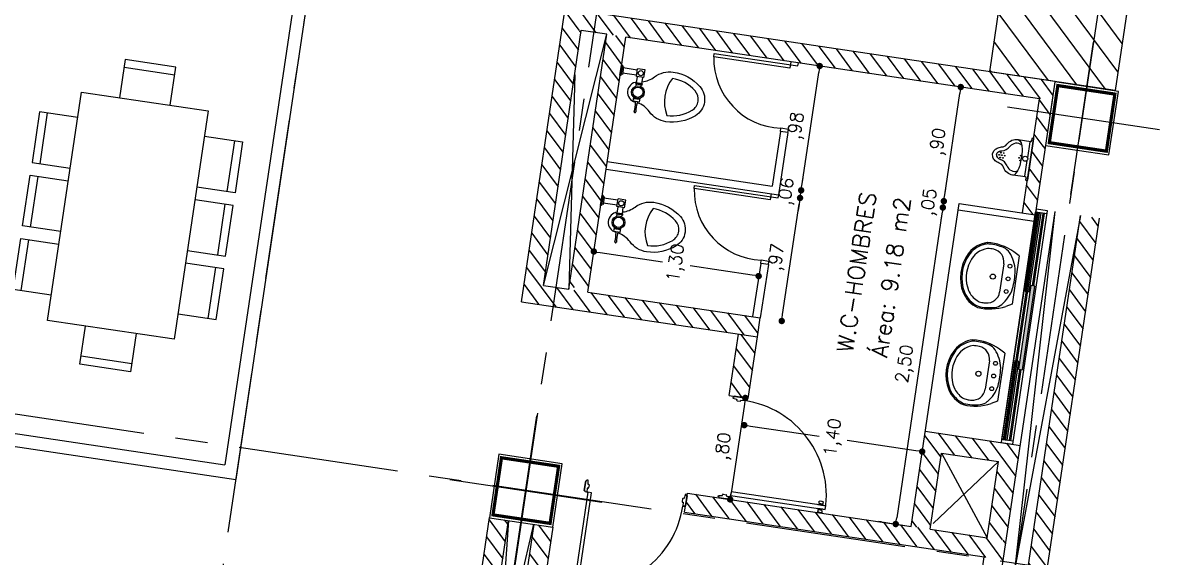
# Model space of a CAD drawing. Header units: millimetres. Extents: x 338 to 506, y 179 to 335.
# Drawn here: x 441.28 to 450.23, y 220.89 to 225.06 of the extents above; entities that cross this region are included whole.
import ezdxf

# ---------------------------------------------------------------- set-up
doc = ezdxf.new("R2010")
doc.units = ezdxf.units.MM
doc.linetypes.add('CENTER', pattern=[2, 1.25, -0.25, 0.25, -0.25])
doc.linetypes.add('DASHED2', pattern=[0.375, 0.25, -0.125])
for name, color, linetype in [('COLUMNAS', 252, 'Continuous'), ('CUBIERTA', 254, 'Continuous'), ('EJES-COLUMNAS', 3, 'CENTER'), ('EJES_DE_COLUMNA', 255, 'DASHED2'), ('EQUIPAMENTO', 4, 'Continuous'), ('MUEBLES_FIJOS', 145, 'Continuous'), ('MUROS', 32, 'Continuous'), ('PISO', 253, 'Continuous'), ('PUERTAS', 5, 'Continuous'), ('REJAS', 151, 'Continuous'), ('SEÑALIZACIÓN', 41, 'Continuous'), ('TEXTOS', 7, 'Continuous'), ('VENTANA', 5, 'Continuous'), ('VENTANAS', 144, 'Continuous')]:
    doc.layers.add(name, color=color, linetype=linetype)
doc.styles.add('NOTAS', font='simplex.shx')
doc.styles.get("Standard").update_dxf_attribs({"font": 'ARIALUNI.ttf'})
doc.dimstyles.new('ROMANS', dxfattribs={"dimtxt": 0.1, "dimasz": 0.05, "dimexe": 0.04, "dimexo": 0.5, "dimgap": 0.05, "dimtad": 1, "dimtih": 1, "dimtoh": 1, "dimdec": 4, "dimzin": 5, "dimdsep": 46, "dimtxsty": 'Standard', "dimsah": 1, "dimcen": 0.05, "dimse1": 1, "dimse2": 1, "dimclrd": 7, "dimclre": 7, "dimclrt": 7, "dimadec": 0, "dimazin": 0, "dimtfac": 1, "dimtdec": 4, "dimtix": 1, "dimtmove": 2, "dimatfit": 3, "dimfxl": 1, "dimtolj": 1, "dimarcsym": 0})

# ---------------------------------------------------------------- blocks, each defined once
blk = doc.blocks.new('MESA')
at = {"layer": 'EQUIPAMENTO'}
for p, q in [((-0.7, 0.7375), (-0.3, 0.7375)), ((-0.2, 0.7375), (0.2, 0.7375)), ((0.3, 0.7375), (0.7, 0.7375)), ((0.9, 0.5), (0.9, -0.5)), ((-1.1375, -0.2), (-1.1375, 0.2)), ((1.1375, -0.2), (1.1375, 0.2)), ((-0.7, -0.7375), (-0.3, -0.7375)), ((-0.2, -0.7375), (0.2, -0.7375)), ((0.3, -0.7375), (0.7, -0.7375))]:
    blk.add_line(p, q, dxfattribs=at)
for points in [[(-0.7, 0.5), (-0.7, 0.8), (-0.3, 0.8), (-0.3, 0.5)], [(-0.2, 0.5), (-0.2, 0.8), (0.2, 0.8), (0.2, 0.5)], [(0.7, 0.5), (0.7, 0.8), (0.3, 0.8), (0.3, 0.5)], [(0.9, -0.5), (-0.9, -0.5), (-0.9, 0.5), (0.9, 0.5)], [(-0.9, -0.2), (-1.2, -0.2), (-1.2, 0.2), (-0.9, 0.2)], [(0.9, -0.2), (1.2, -0.2), (1.2, 0.2), (0.9, 0.2)], [(-0.7, -0.5), (-0.7, -0.8), (-0.3, -0.8), (-0.3, -0.5)], [(-0.2, -0.5), (-0.2, -0.8), (0.2, -0.8), (0.2, -0.5)], [(0.7, -0.5), (0.7, -0.8), (0.3, -0.8), (0.3, -0.5)]]:
    blk.add_lwpolyline(points, dxfattribs=at)
blk = doc.blocks.new('*X1009')
at = {"color": 0}
for p, q in [((50.6804, 42.9612), (51.5956, 43.8764)), ((50.6804, 43.1857), (51.3708, 43.8761)), ((50.6804, 43.4103), (51.1459, 43.8758)), ((50.6804, 43.6348), (50.9211, 43.8754)), ((50.6804, 43.8593), (50.6962, 43.8751)), ((50.8274, 42.8838), (51.8205, 43.8768)), ((51.0523, 42.8841), (52.0453, 43.8771)), ((51.2772, 42.8845), (52.2702, 43.8775)), ((51.502, 42.8848), (52.495, 43.8778)), ((51.7269, 42.8852), (52.7199, 43.8782)), ((51.9517, 42.8855), (52.9447, 43.8785)), ((52.1766, 42.8858), (53.1329, 43.8422)), ((52.4014, 42.8862), (53.1329, 43.6177)), ((52.6263, 42.8865), (53.1329, 43.3932)), ((52.8511, 42.8869), (53.1329, 43.1687)), ((53.076, 42.8872), (53.1329, 42.9442))]:
    blk.add_line(p, q, dxfattribs=at)
blk = doc.blocks.new('*X228')
at = {"color": 0}
for p, q in [((2813.2565, 1810.2177), (2813.1854, 1810.1466)), ((2813.3912, 1810.2177), (2813.1854, 1810.0119)), ((2813.5259, 1810.2177), (2813.3759, 1810.0677)), ((2813.6606, 1810.2177), (2813.5106, 1810.0677)), ((2813.7954, 1810.2177), (2813.6454, 1810.0677)), ((2813.9301, 1810.2177), (2813.7801, 1810.0677)), ((2814.0648, 1810.2177), (2813.9148, 1810.0677)), ((2814.1995, 1810.2177), (2814.0495, 1810.0677)), ((2814.3342, 1810.2177), (2814.1842, 1810.0677)), ((2814.4689, 1810.2177), (2814.3189, 1810.0677)), ((2814.6036, 1810.2177), (2814.4536, 1810.0677)), ((2814.7383, 1810.2177), (2814.5883, 1810.0677)), ((2814.873, 1810.2177), (2814.723, 1810.0677)), ((2815.0077, 1810.2177), (2814.8577, 1810.0677)), ((2815.1424, 1810.2177), (2814.9924, 1810.0677)), ((2815.2771, 1810.2177), (2815.1271, 1810.0677)), ((2815.4118, 1810.2177), (2815.2618, 1810.0677)), ((2815.5465, 1810.2177), (2815.3965, 1810.0677)), ((2815.6812, 1810.2177), (2815.5312, 1810.0677)), ((2815.8159, 1810.2177), (2815.6659, 1810.0677)), ((2815.8329, 1810.1), (2815.8006, 1810.0677)), ((2813.3354, 1810.0272), (2813.1854, 1809.8772)), ((2813.3354, 1809.8925), (2813.1854, 1809.7425)), ((2813.4454, 1809.8677), (2813.1854, 1809.6078)), ((2813.5801, 1809.8677), (2813.4301, 1809.7177)), ((2813.7148, 1809.8677), (2813.5648, 1809.7177)), ((2813.8495, 1809.8677), (2813.6995, 1809.7177)), ((2813.9842, 1809.8677), (2813.8342, 1809.7177)), ((2814.1189, 1809.8677), (2813.9689, 1809.7177)), ((2814.2536, 1809.8677), (2814.1036, 1809.7177)), ((2814.3883, 1809.8677), (2814.2383, 1809.7177)), ((2814.523, 1809.8677), (2814.373, 1809.7177)), ((2814.6577, 1809.8677), (2814.5077, 1809.7177)), ((2814.7924, 1809.8677), (2814.6424, 1809.7177)), ((2814.9271, 1809.8677), (2814.7771, 1809.7177)), ((2815.0618, 1809.8677), (2814.9118, 1809.7177)), ((2815.1965, 1809.8677), (2815.0465, 1809.7177)), ((2815.3312, 1809.8677), (2815.1812, 1809.7177)), ((2815.4659, 1809.8677), (2815.3159, 1809.7177)), ((2815.6006, 1809.8677), (2815.4506, 1809.7177)), ((2815.7353, 1809.8677), (2815.5853, 1809.7177)), ((2815.8329, 1809.8306), (2815.72, 1809.7177)), ((2813.3354, 1809.6231), (2813.1854, 1809.4731)), ((2813.3354, 1809.4884), (2813.1854, 1809.3384)), ((2813.3354, 1809.3536), (2813.1854, 1809.2036)), ((2813.3354, 1809.2189), (2813.1854, 1809.0689)), ((2813.3354, 1809.0842), (2813.1854, 1808.9342)), ((2813.3354, 1808.9495), (2813.1854, 1808.7995)), ((2813.3354, 1808.8148), (2813.1854, 1808.6648)), ((2813.3354, 1808.6801), (2813.1854, 1808.5301)), ((2813.3354, 1808.5454), (2813.1854, 1808.3954)), ((2813.3354, 1808.4107), (2813.1854, 1808.2607)), ((2813.3354, 1808.276), (2813.1854, 1808.126)), ((2813.3354, 1808.1413), (2813.1854, 1807.9913)), ((2813.3354, 1808.0066), (2813.1854, 1807.8566)), ((2813.3354, 1807.8719), (2813.1854, 1807.7219)), ((2813.3354, 1807.7372), (2813.1854, 1807.5872)), ((2813.3354, 1807.6025), (2813.1854, 1807.4525)), ((2813.3354, 1807.4678), (2813.1854, 1807.3178)), ((2813.3354, 1807.3331), (2813.1854, 1807.1831)), ((2813.3354, 1807.1984), (2813.1854, 1807.0484)), ((2813.3354, 1807.0637), (2813.1854, 1806.9137)), ((2813.3354, 1806.929), (2813.214, 1806.8075))]:
    blk.add_line(p, q, dxfattribs=at)
blk = doc.blocks.new('*X229')
at = {"color": 0}
for p, q in [((2817.7448, 1809.8677), (2817.7054, 1809.8284)), ((2817.8795, 1809.8677), (2817.7295, 1809.7177)), ((2818.0142, 1809.8677), (2817.8642, 1809.7177)), ((2818.1489, 1809.8677), (2817.9989, 1809.7177)), ((2818.2836, 1809.8677), (2818.1336, 1809.7177)), ((2818.4183, 1809.8677), (2818.2683, 1809.7177)), ((2818.553, 1809.8677), (2818.403, 1809.7177)), ((2818.6877, 1809.8677), (2818.5377, 1809.7177)), ((2818.8224, 1809.8677), (2818.6724, 1809.7177)), ((2818.9571, 1809.8677), (2818.8071, 1809.7177)), ((2819.0918, 1809.8677), (2818.9418, 1809.7177)), ((2819.2265, 1809.8677), (2819.0765, 1809.7177)), ((2819.3612, 1809.8677), (2819.2112, 1809.7177)), ((2819.4959, 1809.8677), (2819.3459, 1809.7177)), ((2819.6306, 1809.8677), (2819.4806, 1809.7177)), ((2819.6954, 1809.7978), (2819.6153, 1809.7177))]:
    blk.add_line(p, q, dxfattribs=at)
blk = doc.blocks.new('*X230')
at = {"color": 0}
for p, q in [((2816.1785, 1808.7179), (2816.1004, 1808.6399)), ((2816.2504, 1808.6552), (2816.1004, 1808.5052)), ((2816.2504, 1808.5205), (2816.1004, 1808.3705)), ((2816.2504, 1808.3858), (2816.1004, 1808.2358)), ((2816.2504, 1808.2511), (2816.1004, 1808.1011)), ((2816.2504, 1808.1163), (2816.1004, 1807.9663)), ((2816.2504, 1807.9816), (2816.1004, 1807.8316)), ((2816.2504, 1807.8469), (2816.1004, 1807.6969)), ((2816.2504, 1807.7122), (2816.1004, 1807.5622)), ((2816.2504, 1807.5775), (2816.1004, 1807.4275)), ((2816.2504, 1807.4428), (2816.1004, 1807.2928)), ((2816.2504, 1807.3081), (2816.1004, 1807.1581)), ((2816.2504, 1807.1734), (2816.1004, 1807.0234)), ((2816.2504, 1807.0387), (2816.1004, 1806.8887)), ((2816.2504, 1806.904), (2816.1004, 1806.754)), ((2816.2504, 1806.7693), (2816.1004, 1806.6193)), ((2816.2504, 1806.6346), (2816.1004, 1806.4846)), ((2816.2504, 1806.4999), (2816.0954, 1806.3449)), ((2816.2504, 1806.3652), (2816.0954, 1806.2102)), ((2816.2504, 1806.2305), (2816.2251, 1806.2052))]:
    blk.add_line(p, q, dxfattribs=at)
blk = doc.blocks.new('*X231')
at = {"color": 0}
for p, q in [((2816.294, 1806.9552), (2816.2504, 1806.9116)), ((2816.4287, 1806.9552), (2816.2787, 1806.8052)), ((2816.5634, 1806.9552), (2816.4134, 1806.8052)), ((2816.6981, 1806.9552), (2816.5481, 1806.8052)), ((2816.8328, 1806.9552), (2816.6828, 1806.8052)), ((2816.9675, 1806.9552), (2816.8175, 1806.8052)), ((2817.0004, 1806.8534), (2816.8504, 1806.7034)), ((2817.0004, 1806.7187), (2816.8504, 1806.5687)), ((2817.0004, 1806.584), (2816.8504, 1806.434)), ((2817.0004, 1806.4493), (2816.7563, 1806.2052)), ((2816.3675, 1806.3552), (2816.2504, 1806.2381)), ((2816.5022, 1806.3552), (2816.3522, 1806.2052)), ((2816.6369, 1806.3552), (2816.4869, 1806.2052)), ((2816.7716, 1806.3552), (2816.6216, 1806.2052)), ((2817.0004, 1806.3146), (2816.891, 1806.2052))]:
    blk.add_line(p, q, dxfattribs=at)
blk = doc.blocks.new('*X232')
at = {"color": 0}
for p, q in [((2817.5359, 1810.2177), (2817.5354, 1810.2172)), ((2817.6706, 1810.2177), (2817.5354, 1810.0825)), ((2817.8053, 1810.2177), (2817.5354, 1809.9478)), ((2817.94, 1810.2177), (2817.79, 1810.0677)), ((2818.0748, 1810.2177), (2817.9248, 1810.0677)), ((2818.2095, 1810.2177), (2818.0595, 1810.0677)), ((2818.3442, 1810.2177), (2818.1942, 1810.0677)), ((2818.4789, 1810.2177), (2818.3289, 1810.0677)), ((2818.6136, 1810.2177), (2818.4636, 1810.0677)), ((2818.7483, 1810.2177), (2818.5983, 1810.0677)), ((2818.883, 1810.2177), (2818.733, 1810.0677)), ((2819.0177, 1810.2177), (2818.8677, 1810.0677)), ((2819.1524, 1810.2177), (2819.0024, 1810.0677)), ((2819.2871, 1810.2177), (2819.1371, 1810.0677)), ((2819.4218, 1810.2177), (2819.2718, 1810.0677)), ((2819.5565, 1810.2177), (2819.4065, 1810.0677)), ((2819.6912, 1810.2177), (2819.5412, 1810.0677)), ((2819.6939, 1810.0857), (2819.6759, 1810.0677)), ((2817.6854, 1809.9631), (2817.5354, 1809.8131)), ((2817.6854, 1809.8284), (2817.5354, 1809.6784)), ((2817.6854, 1809.6937), (2817.5354, 1809.5437)), ((2817.6854, 1809.559), (2817.5354, 1809.409)), ((2817.6854, 1809.4243), (2817.5354, 1809.2743)), ((2817.6854, 1809.2895), (2817.5354, 1809.1395)), ((2817.6854, 1809.1548), (2817.5354, 1809.0048)), ((2817.6854, 1809.0201), (2817.5354, 1808.8701)), ((2817.6854, 1808.8854), (2817.5354, 1808.7354)), ((2817.6854, 1808.7507), (2817.5354, 1808.6007)), ((2817.6854, 1808.616), (2817.5354, 1808.466)), ((2817.6854, 1808.4813), (2817.5618, 1808.3577))]:
    blk.add_line(p, q, dxfattribs=at)
blk = doc.blocks.new('*X233')
at = {"color": 0}
for p, q in [((2817.15, 1808.5077), (2817.0504, 1808.4081)), ((2817.2847, 1808.5077), (2817.1347, 1808.3577)), ((2817.4194, 1808.5077), (2817.2694, 1808.3577)), ((2817.5354, 1808.489), (2817.4041, 1808.3577))]:
    blk.add_line(p, q, dxfattribs=at)
blk = doc.blocks.new('*U234')
at = {"layer": 'PUERTAS'}
for p, q in [((0.028, 0.05), (0.038, 0.05)), ((0.028, -0.05), (0.028, 0.05)), ((0.028, 0.05), (0.028, -0.05)), ((0.038, 0.05), (0.038, 0.06)), ((0.038, 0.06), (0.048, 0.06)), ((0.048, 0.06), (0.053, 0.02)), ((0.053, 0.02), (0.062, 0.02)), ((0.067, 0.015), (0.067, -0.015)), ((1.01, 0.015), (1.01, -0.015)), ((1.025, 0.02), (1.015, 0.02)), ((1.03, 0.06), (1.025, 0.02)), ((1.04, 0.06), (1.03, 0.06)), ((1.04, 0.05), (1.04, 0.06)), ((1.05, 0.05), (1.04, 0.05)), ((1.05, -0.05), (1.05, 0.05)), ((1.05, 0.05), (1.05, -0.05)), ((0.038, -0.05), (0.028, -0.05)), ((0.038, -0.06), (0.038, -0.05)), ((0.055, -0.06), (0.038, -0.06)), ((0.062, -0.02), (0.055, -0.02)), ((0.055, -0.02), (0.055, -0.06)), ((0.055, -0.06), (0.067, -0.06)), ((1.015, -0.02), (1.022, -0.02)), ((1.022, -0.02), (1.022, -0.06)), ((1.022, -0.06), (1.04, -0.06)), ((1.04, -0.06), (1.04, -0.05)), ((1.04, -0.05), (1.05, -0.05)), ((0.031, -0.955), (0.029, -0.955)), ((0.029, -0.973), (0.029, -0.955)), ((0.031, -0.973), (0.029, -0.973)), ((0.054, -0.945), (0.03, -0.941)), ((0.031, -0.986), (0.03, -0.941)), ((0.054, -0.982), (0.031, -0.986)), ((0.054, -0.982), (0.054, -0.945)), ((0.059, -0.957), (0.054, -0.957)), ((0.059, -0.971), (0.054, -0.971)), ((0.059, -0.956), (0.059, -0.972)), ((0.063, -0.992), (0.063, -0.935)), ((0.067, -0.935), (0.063, -0.935)), ((0.068, -0.992), (0.063, -0.992)), ((0.068, -0.992), (0.067, -0.935)), ((0.102, -0.992), (0.103, -0.935)), ((0.102, -0.992), (0.107, -0.992)), ((0.103, -0.935), (0.107, -0.935)), ((0.107, -0.992), (0.107, -0.935)), ((0.111, -0.956), (0.111, -0.972)), ((0.111, -0.957), (0.116, -0.957)), ((0.111, -0.971), (0.116, -0.971)), ((0.116, -0.945), (0.14, -0.941)), ((0.116, -0.982), (0.116, -0.945)), ((0.116, -0.982), (0.139, -0.986)), ((0.139, -0.986), (0.14, -0.941)), ((0.14, -0.955), (0.141, -0.955)), ((0.14, -0.973), (0.141, -0.973)), ((0.141, -0.973), (0.141, -0.955))]:
    blk.add_line(p, q, dxfattribs=at)
blk.add_lwpolyline([(0.103, -0.06), (0.067, -0.06), (0.067, -1.015), (0.103, -1.015)], close=True, dxfattribs=at)
for centre, radius, start, end in [((0.062, 0.015), 0.005, 0, 90), ((1.015, 0.015), 0.005, 90, 180), ((0.062, -0.015), 0.005, 270, 0), ((0.068, -0.061), 0.954, 269.9611, 0.0389), ((1.015, -0.015), 0.005, 180, 270), ((0.059, -0.952), 0.00329, 264.9921, 9.9588), ((0.059, -0.975), 0.00329, 350.32, 95.2867), ((0.111, -0.952), 0.00329, 170.0412, 275.0079), ((0.111, -0.975), 0.00329, 84.7133, 189.68)]:
    blk.add_arc(centre, radius, start, end, dxfattribs=at)
blk = doc.blocks.new('INODP-FLUSH')
at = {"color": 251}
for p, q in [((-0.12, 0.19), (-0.18, 0.19)), ((-0.18, 0.19), (-0.18, 0.13)), ((-0.12, 0.19), (-0.12, 0.13)), ((-0.07, 0.18), (-0.12, 0.18)), ((-0.07, 0.185), (-0.07, 0.135)), ((-0.06, 0.185), (-0.07, 0.185)), ((-0.065, 0.185), (-0.065, 0.135)), ((-0.06, 0.185), (-0.06, 0.135)), ((-0.0458, 0.18), (-0.06, 0.18)), ((0.075, 0.185), (0.0433, 0.185)), ((0.05, 0.185), (0.05, 0.135)), ((0.055, 0.185), (0.055, 0.135)), ((0.075, 0.185), (0.075, 0.135)), ((-0.12, 0.13), (-0.18, 0.13)), ((-0.17, 0.13), (-0.17, 0.02)), ((-0.13, 0.13), (-0.13, 0.02)), ((-0.07, 0.14), (-0.12, 0.14)), ((-0.06, 0.135), (-0.07, 0.135)), ((-0.0458, 0.14), (-0.06, 0.14)), ((0.075, 0.135), (0.0433, 0.135)), ((-0.19, 0.01), (-0.11, 0.01)), ((-0.19, 0.01), (-0.19, 0)), ((-0.19, 0), (-0.11, 0)), ((-0.18, 0.02), (-0.12, 0.02)), ((-0.18, 0.02), (-0.18, 0.01)), ((-0.12, 0.02), (-0.12, 0.01)), ((-0.11, 0.01), (-0.11, 0))]:
    blk.add_line(p, q, dxfattribs=at)
blk.add_lwpolyline([(-0.0848, 0.18, 0.134175), (-0.1375, 0.2714, -0.200001), (-0.1953, 0.41, -0.175526), (-0.1152, 0.631, -0.468374), (0.1152, 0.631, -0.176484), (0.1953, 0.41, -0.199996), (0.1375, 0.2714, 0.150912), (0.0819, 0.1672)], format="xyb", dxfattribs=at)
blk.add_lwpolyline([(0.1453, 0.41, 0.175452), (0.0768, 0.599, 0.468374), (-0.0768, 0.599, 0.174955), (-0.1453, 0.4106, 0.262288)], format="xyb", close=True, dxfattribs=at)
for centre, radius in [((-0.15, 0.16), 0.02), ((0, 0.16), 0.05), ((0, 0.16), 0.04)]:
    blk.add_circle(centre, radius, dxfattribs=at)
for centre, radius, start, end in [((0, 0.16), 0.08, 194.47751, 353.5908), ((0.075, 0.16), 0.01, 46.10621, 90), ((0.075, 0.16), 0.01, 270, 313.89405), ((0.1227, 0.4216), 0.2576, 260.90006, 277.20831), ((0.1227, -0.1016), 0.2576, 82.79169, 99.09994), ((0.155, 0.16), 0.006, 270, 90)]:
    blk.add_arc(centre, radius, start, end, dxfattribs=at)
blk = doc.blocks.new('S-NOV-P')
at = {"rotation": 180}
blk.add_blockref('INODP-FLUSH', (-0.0018, -0.0099), dxfattribs=at)
blk = doc.blocks.new('LNOV734P')
at = {"layer": 'MUEBLES_FIJOS'}
for p, q in [((-0.1903, 0), (-0.2148, -0.0462)), ((-0.1903, 0), (0.1903, 0)), ((0.1903, 0), (0.2148, -0.0462)), ((-0.1118, -0.11), (0.1118, -0.11)), ((-0.158, -0.3906), (-0.1461, -0.3967)), ((-0.1535, -0.3817), (-0.1415, -0.3878))]:
    blk.add_line(p, q, dxfattribs=at)
for centre, radius in [((-0.1, -0.06), 0.015), ((0, -0.06), 0.015), ((0.1, -0.06), 0.015), ((0, -0.18), 0.02)]:
    blk.add_circle(centre, radius, dxfattribs=at)
for centre, radius, start, end in [((0.1397, -0.225), 0.397, 153.23659, 185.19079), ((-0.1385, -0.1546), 0.1, 131.06865, 165.79865), ((-0.018, -0.2929), 0.2835, 100.63741, 131.06865), ((0, -0.5863), 0.5763, 82.99441, 97.00559), ((0.018, -0.2929), 0.2835, 48.93135, 79.36259), ((0.1385, -0.1546), 0.1, 14.20135, 48.93135), ((-0.1397, -0.225), 0.397, 354.80921, 26.76341), ((0.1397, -0.225), 0.387, 165.79865, 183.08497), ((-0.1118, -0.21), 0.1, 90, 176.58752), ((0.1118, -0.21), 0.1, 3.41248, 90), ((-0.1397, -0.225), 0.387, 354.80921, 14.20135), ((-0.0403, -0.2), 0.224, 196.2861, 238.2877), ((-0.1469, -0.2404), 0.1, 183.08497, 200.78023), ((0.1397, -0.225), 0.352, 176.58752, 184.62545), ((-0.0403, -0.2), 0.179, 197.35223, 254.70666), ((0.0403, -0.2), 0.214, 301.7123, 343.7139), ((0.0403, -0.2), 0.224, 301.7123, 343.7139), ((0.1122, -0.2328), 0.1, 335.48786, 358.23174), ((-0.1397, -0.225), 0.352, 358.23174, 3.41248), ((-0.0403, -0.2), 0.214, 200.78023, 238.2877), ((0.0003, -0.111), 0.276, 251.4503, 299.36172), ((0.0403, -0.2), 0.179, 301.7123, 335.48786), ((0.0003, -0.111), 0.321, 242.87485, 299.36172), ((0.0003, -0.111), 0.311, 242.87485, 299.36172)]:
    blk.add_arc(centre, radius, start, end, dxfattribs=at)
blk = doc.blocks.new('SAPLS513')
at = {"color": 251}
for p, q in [((-0.135, -0.025), (-0.0107, -0.025)), ((0.135, -0.025), (0.0107, -0.025))]:
    blk.add_line(p, q, dxfattribs=at)
blk.add_lwpolyline([(0, -0.3), (-0.0252, -0.293, -0.107013), (-0.0494, -0.27, -0.081155), (-0.0642, -0.2383, 0.245336), (-0.0904, -0.2001, -0.277467), (-0.14, -0.1176, 0), (-0.14, -0.019, 0.414214), (-0.147, -0.012, 0), (-0.164, -0.012, -0.999999), (-0.164, 0, 0), (0.164, 0, -0.999999), (0.164, -0.012, 0), (0.147, -0.012, 0.414214), (0.14, -0.019, 0), (0.14, -0.1176, -0.277467), (0.0904, -0.2001, 0.245336), (0.0642, -0.2383, -0.081155), (0.0494, -0.27, -0.107013), (0.0252, -0.293), (0, -0.3)], format="xyb", close=True, dxfattribs=at)
for points in [[(-0.14, -0.1176), (-0.133, -0.1029, -0.09017), (-0.099, -0.0839, -0.04702), (-0.0573, -0.074), (0, -0.07)], [(0.14, -0.1176), (0.133, -0.1029, 0.09017), (0.099, -0.0839, 0.04702), (0.0573, -0.074), (0, -0.07)], [(0, -0.2688), (-0.0127, -0.2653, -0.088171), (-0.0246, -0.2531, -0.075175), (-0.0348, -0.2319, -0.081155)], [(0, -0.2688), (0.0127, -0.2653, 0.088171), (0.0246, -0.2531, 0.075175), (0.0348, -0.2319, 0.081155)]]:
    blk.add_lwpolyline(points, format="xyb", dxfattribs=at)
for centre, radius in [((-0.0191, -0.0782), 0.003), ((0, -0.0419), 0.02), ((0, -0.0892), 0.003), ((0.0191, -0.0782), 0.003), ((-0.0191, -0.2141), 0.003), ((-0.0191, -0.2361), 0.003), ((0, -0.2031), 0.003), ((0, -0.2251), 0.003), ((0, -0.2471), 0.003), ((0.0191, -0.2141), 0.003), ((0.0191, -0.2361), 0.003)]:
    blk.add_circle(centre, radius, dxfattribs=at)
for centre, radius, start, end in [((-0.135, -0.02), 0.005, 180.00088, 270.00052), ((-0.0466, -0.1176), 0.0634, 148.56078, 242.03037), ((0.0466, -0.1176), 0.0634, 297.96963, 31.43922), ((0.135, -0.02), 0.005, 269.99948, 359.99912), ((-0.1138, -0.2443), 0.08, 8.88359, 62.03037), ((0.1138, -0.2443), 0.08, 117.96963, 171.11641)]:
    blk.add_arc(centre, radius, start, end, dxfattribs=at)
blk = doc.blocks.new('_DOT')
at = {"color": 0, "linetype": 'ByBlock'}
blk.add_line((-0.5, 0), (-1, 0), dxfattribs=at)
at = {"color": 0, "linetype": 'ByBlock', "const_width": 0.5}
blk.add_lwpolyline([(-0.25, 0, 1), (0.25, 0, 1)], format="xyb", close=True, dxfattribs=at)
blk = doc.blocks.new('*U1204')
at = {"layer": 'REJAS', "color": 7, "style": 'NOTAS'}
blk.add_text(',80', height=0.1, dxfattribs=at).set_placement((2816.5457, 1808.4503))
blk = doc.blocks.new('*D242')
at = {"layer": 'DEFPOINTS', "color": 0, "transparency": 16777216}
for p in [(2816.2504, 1808.4409), (2816.2504, 1808.3812), (2817.0504, 1808.3577)]:
    blk.add_point(p, dxfattribs=at)
at = {"layer": 'REJAS', "color": 7, "transparency": 16777216}
blk.add_line((2817.0004, 1808.3812), (2816.3004, 1808.3812), dxfattribs=at)
at = {"transparency": 16777216}
blk.add_blockref('*U1204', (0, 0), dxfattribs=at)
at = {"layer": 'REJAS', "color": 7, "transparency": 16777216, "xscale": 0.05, "yscale": 0.05, "zscale": 0.05, "rotation": 180}
blk.add_blockref('_DOT', (2816.2504, 1808.3812), dxfattribs=at)
at = {"layer": 'REJAS', "color": 7, "transparency": 16777216, "xscale": 0.05, "yscale": 0.05, "zscale": 0.05}
blk.add_blockref('_DOT', (2817.0504, 1808.3812), dxfattribs=at)
blk = doc.blocks.new('*U1207')
at = {"layer": 'REJAS', "color": 7, "style": 'NOTAS'}
blk.add_text(',97', height=0.1, dxfattribs=at).set_placement((2818.0657, 1808.2576))
blk = doc.blocks.new('*D243')
at = {"layer": 'DEFPOINTS', "color": 0, "transparency": 16777216}
for p in [(2817.6854, 1809.8677), (2818.6554, 1808.3564), (2818.6554, 1808.1886)]:
    blk.add_point(p, dxfattribs=at)
at = {"layer": 'REJAS', "color": 7, "transparency": 16777216}
blk.add_line((2817.7354, 1808.1886), (2818.6054, 1808.1886), dxfattribs=at)
at = {"transparency": 16777216}
blk.add_blockref('*U1207', (0, 0), dxfattribs=at)
at = {"layer": 'REJAS', "color": 7, "transparency": 16777216, "xscale": 0.05, "yscale": 0.05, "zscale": 0.05, "rotation": 180}
blk.add_blockref('_DOT', (2817.6854, 1808.1886), dxfattribs=at)
at = {"layer": 'REJAS', "color": 7, "transparency": 16777216, "xscale": 0.05, "yscale": 0.05, "zscale": 0.05}
blk.add_blockref('_DOT', (2818.6554, 1808.1886), dxfattribs=at)
blk = doc.blocks.new('*U1208')
at = {"layer": 'REJAS', "color": 7, "style": 'NOTAS'}
blk.add_text(',06', height=0.1, dxfattribs=at).set_placement((2818.583, 1808.2576))
blk = doc.blocks.new('*D244')
at = {"layer": 'DEFPOINTS', "color": 0, "transparency": 16777216}
for p in [(2818.7154, 1808.4174), (2818.6554, 1808.3564), (2818.7154, 1808.1886)]:
    blk.add_point(p, dxfattribs=at)
at = {"layer": 'REJAS', "color": 7, "transparency": 16777216}
for p, q in [((2818.6054, 1808.1886), (2818.5554, 1808.1886)), ((2818.6554, 1808.1886), (2818.7154, 1808.1886)), ((2818.7654, 1808.1886), (2818.8154, 1808.1886))]:
    blk.add_line(p, q, dxfattribs=at)
at = {"transparency": 16777216}
blk.add_blockref('*U1208', (0, 0), dxfattribs=at)
at = {"layer": 'REJAS', "color": 7, "transparency": 16777216, "xscale": 0.05, "yscale": 0.05, "zscale": 0.05}
blk.add_blockref('_DOT', (2818.6554, 1808.1886), dxfattribs=at)
at = {"layer": 'REJAS', "color": 7, "transparency": 16777216, "xscale": 0.05, "yscale": 0.05, "zscale": 0.05, "rotation": 180}
blk.add_blockref('_DOT', (2818.7154, 1808.1886), dxfattribs=at)
blk = doc.blocks.new('*U1209')
at = {"layer": 'REJAS', "color": 7, "style": 'NOTAS'}
blk.add_text(',98', height=0.1, dxfattribs=at).set_placement((2819.1007, 1808.2576))
blk = doc.blocks.new('*D245')
at = {"layer": 'DEFPOINTS', "color": 0, "transparency": 16777216}
for p in [(2819.6954, 1808.4269), (2818.7154, 1808.2763), (2819.6954, 1808.1886)]:
    blk.add_point(p, dxfattribs=at)
at = {"layer": 'REJAS', "color": 7, "transparency": 16777216}
blk.add_line((2818.7654, 1808.1886), (2819.6454, 1808.1886), dxfattribs=at)
at = {"transparency": 16777216}
blk.add_blockref('*U1209', (0, 0), dxfattribs=at)
at = {"layer": 'REJAS', "color": 7, "transparency": 16777216, "xscale": 0.05, "yscale": 0.05, "zscale": 0.05, "rotation": 180}
blk.add_blockref('_DOT', (2818.7154, 1808.1886), dxfattribs=at)
at = {"layer": 'REJAS', "color": 7, "transparency": 16777216, "xscale": 0.05, "yscale": 0.05, "zscale": 0.05}
blk.add_blockref('_DOT', (2819.6954, 1808.1886), dxfattribs=at)
blk = doc.blocks.new('*U1249')
at = {"layer": 'REJAS', "color": 7, "style": 'NOTAS'}
blk.add_text('1,30', height=0.1, dxfattribs=at).set_placement((2817.8624, 1809.0273))
blk = doc.blocks.new('*D246')
at = {"layer": 'DEFPOINTS', "color": 0, "transparency": 16777216}
for p in [(2817.6854, 1809.7177), (2817.6854, 1808.4179), (2818.0052, 1808.4179)]:
    blk.add_point(p, dxfattribs=at)
at = {"layer": 'REJAS', "color": 7, "transparency": 16777216}
for p, q in [((2818.0052, 1809.6677), (2818.0052, 1809.1773)), ((2818.0052, 1808.4679), (2818.0052, 1808.9583))]:
    blk.add_line(p, q, dxfattribs=at)
at = {"transparency": 16777216}
blk.add_blockref('*U1249', (0, 0), dxfattribs=at)
at = {"layer": 'REJAS', "color": 7, "transparency": 16777216, "xscale": 0.05, "yscale": 0.05, "zscale": 0.05}
for p, rotation in [((2818.0052, 1809.7177), 90), ((2818.0052, 1808.4179), 270)]:
    blk.add_blockref('_DOT', p, dxfattribs=dict(at, rotation=rotation))
blk = doc.blocks.new('*U1250')
at = {"layer": 'REJAS', "color": 7, "style": 'NOTAS'}
blk.add_text('1,40', height=0.1, dxfattribs=at).set_placement((2816.6966, 1807.616))
blk = doc.blocks.new('*D247')
at = {"layer": 'DEFPOINTS', "color": 0, "transparency": 16777216}
for p in [(2817.5354, 1808.3577), (2816.8394, 1806.9552), (2817.5354, 1806.9552)]:
    blk.add_point(p, dxfattribs=at)
at = {"layer": 'REJAS', "color": 7, "transparency": 16777216}
for p, q in [((2816.8394, 1808.3077), (2816.8394, 1807.766)), ((2816.8394, 1807.0052), (2816.8394, 1807.5469))]:
    blk.add_line(p, q, dxfattribs=at)
at = {"transparency": 16777216}
blk.add_blockref('*U1250', (0, 0), dxfattribs=at)
at = {"layer": 'REJAS', "color": 7, "transparency": 16777216, "xscale": 0.05, "yscale": 0.05, "zscale": 0.05}
for p, rotation in [((2816.8394, 1808.3577), 90), ((2816.8394, 1806.9552), 270)]:
    blk.add_blockref('_DOT', p, dxfattribs=dict(at, rotation=rotation))
blk = doc.blocks.new('*U1251')
at = {"layer": 'REJAS', "color": 7, "style": 'NOTAS'}
blk.add_text(',90', height=0.1, dxfattribs=at).set_placement((2819.1407, 1807.145))
blk = doc.blocks.new('*D248')
at = {"layer": 'DEFPOINTS', "color": 0, "transparency": 16777216}
for p in [(2819.6954, 1807.0759), (2818.7954, 1806.9552), (2819.6954, 1806.9552)]:
    blk.add_point(p, dxfattribs=at)
at = {"layer": 'REJAS', "color": 7, "transparency": 16777216}
blk.add_line((2818.8454, 1807.0759), (2819.6454, 1807.0759), dxfattribs=at)
at = {"transparency": 16777216}
blk.add_blockref('*U1251', (0, 0), dxfattribs=at)
at = {"layer": 'REJAS', "color": 7, "transparency": 16777216, "xscale": 0.05, "yscale": 0.05, "zscale": 0.05, "rotation": 180}
blk.add_blockref('_DOT', (2818.7954, 1807.0759), dxfattribs=at)
at = {"layer": 'REJAS', "color": 7, "transparency": 16777216, "xscale": 0.05, "yscale": 0.05, "zscale": 0.05}
blk.add_blockref('_DOT', (2819.6954, 1807.0759), dxfattribs=at)
blk = doc.blocks.new('*U1252')
at = {"layer": 'REJAS', "color": 7, "style": 'NOTAS'}
blk.add_text(',05', height=0.1, dxfattribs=at).set_placement((2818.6657, 1807.145))
blk = doc.blocks.new('*D249')
at = {"layer": 'DEFPOINTS', "color": 0, "transparency": 16777216}
for p in [(2818.7454, 1807.0759), (2818.7454, 1806.9552), (2818.7954, 1806.9552)]:
    blk.add_point(p, dxfattribs=at)
at = {"layer": 'REJAS', "color": 7, "transparency": 16777216}
for p, q in [((2818.6954, 1807.0759), (2818.6454, 1807.0759)), ((2818.7954, 1807.0759), (2818.7454, 1807.0759)), ((2818.8454, 1807.0759), (2818.8954, 1807.0759))]:
    blk.add_line(p, q, dxfattribs=at)
at = {"transparency": 16777216}
blk.add_blockref('*U1252', (0, 0), dxfattribs=at)
at = {"layer": 'REJAS', "color": 7, "transparency": 16777216, "xscale": 0.05, "yscale": 0.05, "zscale": 0.05}
blk.add_blockref('_DOT', (2818.7454, 1807.0759), dxfattribs=at)
at = {"layer": 'REJAS', "color": 7, "transparency": 16777216, "xscale": 0.05, "yscale": 0.05, "zscale": 0.05, "rotation": 180}
blk.add_blockref('_DOT', (2818.7954, 1807.0759), dxfattribs=at)
blk = doc.blocks.new('*U1253')
at = {"layer": 'REJAS', "color": 7, "style": 'NOTAS'}
blk.add_text('2,50', height=0.1, dxfattribs=at).set_placement((2817.3455, 1807.145))
blk = doc.blocks.new('*D250')
at = {"layer": 'DEFPOINTS', "color": 0, "transparency": 16777216}
for p in [(2816.2504, 1807.0759), (2816.2504, 1806.9552), (2818.7454, 1806.9552)]:
    blk.add_point(p, dxfattribs=at)
at = {"layer": 'REJAS', "color": 7, "transparency": 16777216}
blk.add_line((2818.6954, 1807.0759), (2816.3004, 1807.0759), dxfattribs=at)
at = {"transparency": 16777216}
blk.add_blockref('*U1253', (0, 0), dxfattribs=at)
at = {"layer": 'REJAS', "color": 7, "transparency": 16777216, "xscale": 0.05, "yscale": 0.05, "zscale": 0.05, "rotation": 180}
blk.add_blockref('_DOT', (2816.2504, 1807.0759), dxfattribs=at)
at = {"layer": 'REJAS', "color": 7, "transparency": 16777216, "xscale": 0.05, "yscale": 0.05, "zscale": 0.05}
blk.add_blockref('_DOT', (2818.7454, 1807.0759), dxfattribs=at)
blk = doc.blocks.new('*X251')
at = {"color": 0}
for p, q in [((2819.8259, 1810.2177), (2819.6954, 1810.0872)), ((2819.8454, 1810.1025), (2819.6954, 1809.9525)), ((2819.8454, 1809.9678), (2819.6954, 1809.8178)), ((2819.8454, 1809.8331), (2819.6954, 1809.6831)), ((2819.8454, 1809.6984), (2819.6954, 1809.5484)), ((2819.8454, 1809.5637), (2819.6954, 1809.4137)), ((2819.8454, 1809.429), (2819.6954, 1809.279)), ((2819.8454, 1809.2943), (2819.6954, 1809.1443)), ((2819.8454, 1809.1596), (2819.6954, 1809.0096)), ((2819.8454, 1809.0249), (2819.6954, 1808.8749)), ((2819.8454, 1808.8902), (2819.6954, 1808.7402)), ((2819.8454, 1808.7555), (2819.6954, 1808.6055)), ((2819.8454, 1808.6208), (2819.6954, 1808.4708)), ((2819.8454, 1808.4861), (2819.6954, 1808.3361)), ((2819.8454, 1808.3514), (2819.6954, 1808.2014)), ((2819.8454, 1808.2167), (2819.6954, 1808.0667)), ((2819.8454, 1808.082), (2819.6954, 1807.932)), ((2819.8454, 1807.9472), (2819.6954, 1807.7972)), ((2819.8454, 1807.8125), (2819.6954, 1807.6625)), ((2819.8454, 1807.6778), (2819.6954, 1807.5278)), ((2819.8454, 1807.5431), (2819.6954, 1807.3931)), ((2819.8454, 1807.4084), (2819.6954, 1807.2584)), ((2819.8454, 1807.2737), (2819.6954, 1807.1237)), ((2819.8454, 1807.139), (2819.6954, 1806.989)), ((2819.8454, 1807.0043), (2819.6954, 1806.8543)), ((2819.8454, 1806.8696), (2819.6954, 1806.7196)), ((2819.8454, 1806.7349), (2819.6954, 1806.5849)), ((2819.8454, 1806.6002), (2819.6954, 1806.4502)), ((2819.8454, 1806.4655), (2819.7351, 1806.3552))]:
    blk.add_line(p, q, dxfattribs=at)
blk = doc.blocks.new('*U260')
at = {"layer": 'TEXTOS', "color": 5, "style": 'NOTAS'}
for s, p in [('W.C-HOMBRES', (2817.5186, 1807.6039)), ('Área: 9.18 m2', (2817.5186, 1807.3325))]:
    blk.add_text(s, height=0.127779, dxfattribs=at).set_placement(p)
blk = doc.blocks.new('*X263')
at = {"color": 0}
for p, q in [((2813.4056, 1806.0052), (2813.3354, 1805.9351)), ((2813.5403, 1806.0052), (2813.3903, 1805.8552)), ((2813.675, 1806.0052), (2813.525, 1805.8552)), ((2813.8097, 1806.0052), (2813.6597, 1805.8552)), ((2813.9444, 1806.0052), (2813.7944, 1805.8552)), ((2814.0791, 1806.0052), (2813.9291, 1805.8552)), ((2814.2138, 1806.0052), (2814.0638, 1805.8552)), ((2814.3485, 1806.0052), (2814.1985, 1805.8552)), ((2814.4832, 1806.0052), (2814.3332, 1805.8552)), ((2814.6179, 1806.0052), (2814.4679, 1805.8552)), ((2814.7526, 1806.0052), (2814.6026, 1805.8552)), ((2814.8873, 1806.0052), (2814.7373, 1805.8552)), ((2815.022, 1806.0052), (2814.872, 1805.8552)), ((2815.1567, 1806.0052), (2815.0067, 1805.8552)), ((2815.2914, 1806.0052), (2815.1414, 1805.8552)), ((2815.4261, 1806.0052), (2815.2761, 1805.8552)), ((2815.5608, 1806.0052), (2815.4108, 1805.8552)), ((2815.6955, 1806.0052), (2815.5455, 1805.8552)), ((2815.8302, 1806.0052), (2815.6802, 1805.8552)), ((2815.9649, 1806.0052), (2815.8149, 1805.8552)), ((2816.0996, 1806.0052), (2815.9496, 1805.8552)), ((2816.2343, 1806.0052), (2816.0843, 1805.8552)), ((2816.369, 1806.0052), (2816.219, 1805.8552)), ((2816.5037, 1806.0052), (2816.3537, 1805.8552)), ((2816.6384, 1806.0052), (2816.4884, 1805.8552)), ((2816.7731, 1806.0052), (2816.6231, 1805.8552)), ((2816.9079, 1806.0052), (2816.7579, 1805.8552)), ((2817.0426, 1806.0052), (2816.8926, 1805.8552)), ((2817.1773, 1806.0052), (2817.0273, 1805.8552)), ((2817.312, 1806.0052), (2817.162, 1805.8552)), ((2817.4467, 1806.0052), (2817.2967, 1805.8552)), ((2817.5814, 1806.0052), (2817.4314, 1805.8552)), ((2817.7161, 1806.0052), (2817.5661, 1805.8552)), ((2817.8508, 1806.0052), (2817.7008, 1805.8552)), ((2817.9855, 1806.0052), (2817.8355, 1805.8552)), ((2818.1202, 1806.0052), (2817.9702, 1805.8552)), ((2818.2549, 1806.0052), (2818.1049, 1805.8552)), ((2818.3896, 1806.0052), (2818.2396, 1805.8552)), ((2818.5243, 1806.0052), (2818.3743, 1805.8552)), ((2818.659, 1806.0052), (2818.509, 1805.8552)), ((2818.7937, 1806.0052), (2818.6437, 1805.8552)), ((2818.8429, 1805.9197), (2818.7784, 1805.8552))]:
    blk.add_line(p, q, dxfattribs=at)
blk = doc.blocks.new('*U333')
at = {"layer": 'REJAS', "color": 18, "linetype": 'Continuous', "extrusion": (0, 0, -1)}
for points in [[(-2817.0254, 1806.3452), (-2817.6454, 1806.3124), (-2817.0254, 1806.3124)], [(-2817.0254, 1806.3452), (-2817.6454, 1806.3452), (-2817.6454, 1806.3124)]]:
    blk.add_solid(points, dxfattribs=at)
blk = doc.blocks.new('*U337')
at = {"layer": 'REJAS', "color": 18, "linetype": 'Continuous', "extrusion": (0, 0, -1)}
for points in [[(-2817.5854, 1806.308), (-2818.2454, 1806.2752), (-2817.5854, 1806.2752)], [(-2817.5854, 1806.308), (-2818.2454, 1806.308), (-2818.2454, 1806.2752)]]:
    blk.add_solid(points, dxfattribs=at)
blk = doc.blocks.new('*U338')
at = {"layer": 'REJAS', "color": 18, "linetype": 'Continuous', "extrusion": (0, 0, -1)}
for points in [[(-2818.1954, 1806.3452), (-2818.8154, 1806.3124), (-2818.1954, 1806.3124)], [(-2818.1954, 1806.3452), (-2818.8154, 1806.3452), (-2818.8154, 1806.3124)]]:
    blk.add_solid(points, dxfattribs=at)
blk = doc.blocks.new('*X339')
at = {"color": 0}
for p, q in [((2818.7954, 1806.3723), (2818.8783, 1806.4552)), ((2818.913, 1806.3552), (2819.013, 1806.4552)), ((2819.0477, 1806.3552), (2819.1477, 1806.4552)), ((2819.1824, 1806.3552), (2819.2824, 1806.4552)), ((2819.3429, 1806.381), (2819.4172, 1806.4552)), ((2819.4519, 1806.3552), (2819.5519, 1806.4552)), ((2819.5866, 1806.3552), (2819.6866, 1806.4552)), ((2819.3172, 1806.3552), (2819.3429, 1806.381))]:
    blk.add_line(p, q, dxfattribs=at)
blk = doc.blocks.new('EJES_ESTRUCTURALES')
at = {"layer": 'EJES_DE_COLUMNA', "color": 9, "linetype": 'CENTER'}
for p, q in [((678.14128, 131.2663), (678.14128, 199.7363)), ((661.47768, 144.50228), (759.37077, 144.5063)), ((661.47768, 142.25478), (759.37077, 142.2588)), ((661.47762, 138.38925), (759.37071, 138.39325))]:
    blk.add_line(p, q, dxfattribs=at)
blk = doc.blocks.new('COLUMNAS')
at = {"layer": 'COLUMNAS', "color": 6}
for points in [[(-600.3937, 166.3385), (-600.3937, 165.8385), (-599.8937, 165.8385), (-599.8937, 166.3385), (-600.3937, 166.3385)], [(-596.3837, 162.476), (-596.8837, 162.476), (-596.8837, 161.976), (-596.3837, 161.976), (-596.3837, 162.476)]]:
    blk.add_lwpolyline(points, dxfattribs=at)
at = {"layer": 'COLUMNAS', "color": 6, "const_width": 0.025}
for points in [[(-599.9178, 165.8635), (-599.9178, 166.3135), (-600.3679, 166.3135), (-600.3679, 165.8635)], [(-596.8587, 162.0001), (-596.4087, 162.0001), (-596.4087, 162.4501), (-596.8587, 162.4501)]]:
    blk.add_lwpolyline(points, close=True, dxfattribs=at)
at = {"layer": 'EJES-COLUMNAS'}
for p, q in [((-600.1437, 166.6885), (-600.1437, 165.4885)), ((-599.5315, 166.0885), (-600.7315, 166.0885)), ((-599.5315, 166.0885), (-600.7315, 166.0885)), ((-596.6337, 161.6138), (-596.6337, 162.8138)), ((-596.6337, 161.6138), (-596.6337, 162.8138)), ((-596.0337, 162.226), (-597.2337, 162.226))]:
    blk.add_line(p, q, dxfattribs=at)
blk = doc.blocks.new('BAÑOS_POSTERIOR_PISO_2_A_4')
at = {"layer": 'MUROS'}
for p, q in [((2813.33543, 1810.21768), (2815.83543, 1810.21768)), ((2817.53543, 1810.21769), (2819.84543, 1810.21769)), ((2817.53543, 1810.21769), (2817.53543, 1808.35769)), ((2819.49543, 1810.21769), (2819.49543, 1810.21768)), ((2819.84543, 1806.35518), (2819.84543, 1810.21769)), ((2813.33543, 1810.06768), (2815.83293, 1810.06768)), ((2817.68543, 1810.06769), (2819.69543, 1810.06769)), ((2817.68543, 1810.06769), (2817.68543, 1809.86769)), ((2817.68543, 1810.06769), (2819.69543, 1809.86769)), ((2819.34543, 1810.06769), (2817.68543, 1809.86769)), ((2819.69543, 1809.86769), (2819.69543, 1810.06769)), ((2815.83293, 1809.86769), (2813.33543, 1809.86769)), ((2817.68543, 1809.86769), (2819.69543, 1809.86769)), ((2815.83293, 1809.71769), (2813.33543, 1809.71769)), ((2817.68543, 1809.71769), (2819.69543, 1809.71769)), ((2817.68543, 1809.71769), (2817.68543, 1808.35769)), ((2818.65543, 1809.71769), (2818.65543, 1808.35769)), ((2818.71543, 1809.71769), (2818.71543, 1808.41745)), ((2819.69543, 1806.45518), (2819.69543, 1809.71769)), ((2816.10043, 1808.71791), (2816.10043, 1806.35518)), ((2816.10043, 1808.71791), (2816.25043, 1808.71791)), ((2816.25043, 1808.71791), (2816.25043, 1806.95518)), ((2817.05043, 1808.50769), (2817.05043, 1808.35769)), ((2817.05043, 1808.50769), (2817.53543, 1808.50769)), ((2818.10543, 1808.41644), (2817.68543, 1808.41792)), ((2818.10543, 1808.35644), (2818.10543, 1808.41644)), ((2819.14543, 1808.41644), (2818.71543, 1808.41745)), ((2819.14543, 1808.35644), (2819.14543, 1808.41644)), ((2817.05043, 1808.35769), (2817.53543, 1808.35769)), ((2817.53543, 1808.35769), (2817.68543, 1808.35769)), ((2818.10543, 1808.35644), (2817.68543, 1808.35839)), ((2819.14543, 1808.35644), (2818.65543, 1808.35769)), ((2816.25043, 1807.18768), (2816.25043, 1806.95518)), ((2816.25043, 1806.95518), (2818.79543, 1806.95518)), ((2817.00043, 1806.95518), (2817.00043, 1806.20518)), ((2818.74543, 1806.95518), (2818.74543, 1806.35518)), ((2818.79543, 1806.95518), (2818.79543, 1806.35518)), ((2816.25043, 1806.80518), (2816.85043, 1806.80518)), ((2816.85043, 1806.80518), (2816.25043, 1806.35518)), ((2816.25043, 1806.80518), (2816.25043, 1806.35518)), ((2816.25043, 1806.80518), (2816.25043, 1806.35518)), ((2816.29685, 1806.78862), (2816.85043, 1806.35518)), ((2816.85043, 1806.80518), (2816.85043, 1806.35518)), ((2818.79543, 1806.45518), (2819.69543, 1806.45518)), ((2813.33543, 1806.35518), (2816.10043, 1806.35518)), ((2816.25043, 1806.35518), (2816.85043, 1806.35518)), ((2819.69543, 1806.35518), (2818.79543, 1806.35518)), ((2813.33543, 1806.20518), (2818.84293, 1806.20518)), ((2818.84293, 1806.00518), (2813.33543, 1806.20518)), ((2813.33543, 1806.00518), (2818.84293, 1806.20518)), ((2813.33543, 1806.00518), (2818.84293, 1806.00518)), ((2813.33543, 1805.85518), (2818.84293, 1805.85518))]:
    blk.add_line(p, q, dxfattribs=at)
at = {"layer": 'PUERTAS'}
for p, q in [((2818.10543, 1808.41644), (2818.13043, 1808.41644)), ((2818.13043, 1808.35644), (2818.13043, 1808.41644)), ((2819.14543, 1808.41644), (2819.17043, 1808.41644)), ((2819.17043, 1808.35644), (2819.17043, 1808.41644)), ((2818.10543, 1808.35644), (2818.13043, 1808.35644)), ((2819.14543, 1808.35644), (2819.17043, 1808.35644)), ((2816.25043, 1807.18768), (2816.25043, 1807.21268))]:
    blk.add_line(p, q, dxfattribs=at)
for points in [[(2818.65543, 1808.41644), (2818.60543, 1808.41644), (2818.60543, 1809.01582), (2818.63043, 1809.01582), (2818.63043, 1808.35644), (2818.65543, 1808.35644)], [(2819.69543, 1808.41644), (2819.64543, 1808.41644), (2819.64543, 1809.01582), (2819.67043, 1809.01582), (2819.67043, 1808.35644), (2819.69543, 1808.35644)]]:
    blk.add_lwpolyline(points, dxfattribs=at)
for centre in [(2818.67329, 1808.47413), (2819.71329, 1808.47413)]:
    blk.add_arc(centre, 0.54592, 97.140568, 186.066297, dxfattribs=at)
at = {"layer": 'REJAS', "color": 18}
for p, q in [((2813.33543, 1810.06768), (2815.83293, 1809.86769)), ((2815.83293, 1810.06708), (2813.33543, 1809.86769)), ((2818.84293, 1806.35518), (2817.00043, 1806.35518)), ((2818.84043, 1806.35518), (2817.00043, 1806.35518)), ((2817.00043, 1806.35518), (2817.00043, 1806.26518)), ((2817.02543, 1806.26518), (2817.02543, 1806.35518)), ((2817.02543, 1806.35518), (2818.81543, 1806.35518)), ((2817.02543, 1806.33518), (2818.81543, 1806.33518)), ((2817.02543, 1806.32518), (2818.81543, 1806.32518)), ((2818.81543, 1806.26518), (2818.81543, 1806.35518)), ((2818.84043, 1806.26518), (2818.84043, 1806.35518)), ((2817.00043, 1806.26518), (2818.84043, 1806.26518)), ((2817.02543, 1806.29518), (2817.58543, 1806.29518)), ((2817.02543, 1806.28518), (2817.58543, 1806.28518)), ((2817.58543, 1806.27518), (2818.24543, 1806.27518)), ((2818.24543, 1806.29518), (2818.81543, 1806.29518)), ((2818.24543, 1806.28518), (2818.81543, 1806.28518))]:
    blk.add_line(p, q, dxfattribs=at)
for points in [[(2817.02543, 1806.31237), (2817.64543, 1806.31237), (2817.64543, 1806.34518), (2817.02543, 1806.34518)], [(2818.19543, 1806.31237), (2818.81543, 1806.31237), (2818.81543, 1806.34518), (2818.19543, 1806.34518)], [(2817.58543, 1806.27518), (2818.24543, 1806.27518), (2818.24543, 1806.308), (2817.58543, 1806.308)]]:
    blk.add_lwpolyline(points, close=True, dxfattribs=at)
at = {"layer": 'VENTANAS', "color": 18}
blk.add_line((2818.19543, 1806.31237), (2818.19543, 1806.31237), dxfattribs=at)
blk.add_blockref('*U260', (0, 0))
at = {"layer": 'MUEBLES_FIJOS'}
for p in [(2818.26043, 1809.73062), (2819.2863, 1809.73062)]:
    blk.add_blockref('S-NOV-P', p, dxfattribs=at)
at = {"layer": 'MUEBLES_FIJOS', "rotation": 180}
for p in [(2817.50452, 1806.4309), (2818.27048, 1806.4309)]:
    blk.add_blockref('LNOV734P', p, dxfattribs=at)
at = {"layer": 'MUROS', "linetype": 'Continuous'}
for name in ['*X228', '*X232', '*X251', '*X229', '*X230', '*X233', '*X231', '*X339', '*X263']:
    blk.add_blockref(name, (0, 0), dxfattribs=at)
at = {"layer": 'PUERTAS', "xscale": 0.7823675916578204, "yscale": 0.7823675916578204, "zscale": 0.7823675916578204, "rotation": 270}
blk.add_blockref('*U234', (2816.18976, 1809.5392), dxfattribs=at)
at = {"layer": 'PUERTAS', "xscale": 0.7823675916578204, "yscale": 0.7823675916578204, "zscale": 0.7823675916578204}
blk.add_blockref('*U234', (2816.22914, 1808.42987), dxfattribs=at)
at = {"layer": 'REJAS', "color": 18, "rotation": 180}
blk.add_blockref('SAPLS513', (2819.21634, 1806.45518), dxfattribs=at)
at = {"layer": 'REJAS', "color": 18, "linetype": 'Continuous'}
for name in ['*U333', '*U338', '*U337']:
    blk.add_blockref(name, (0, 0), dxfattribs=at)
at = {"layer": 'REJAS', "color": 18}
for base, p1, p2, picture, middle in [((2818.65543, 1808.18859), (2817.68543, 1809.86769), (2818.65543, 1808.35644), '*D243', (2818.17043, 1808.29812)), ((2816.25043, 1808.38122), (2817.05043, 1808.35769), (2816.25043, 1808.44095), '*D242', (2816.65043, 1808.49074)), ((2818.71543, 1808.18859), (2818.65543, 1808.35644), (2818.71543, 1808.41745), '*D244', (2818.68543, 1808.29812)), ((2819.69543, 1808.18859), (2818.71543, 1808.2763), (2819.69543, 1808.42692), '*D245', (2819.20543, 1808.29812)), ((2816.25043, 1807.07593), (2818.74543, 1806.95518), (2816.25043, 1806.95518), '*D250', (2817.49793, 1807.18546)), ((2818.74543, 1807.07593), (2818.79543, 1806.95518), (2818.74543, 1806.95518), '*D249', (2818.77043, 1807.18546)), ((2819.69543, 1807.07593), (2818.79543, 1806.95518), (2819.69543, 1806.95518), '*D248', (2819.24543, 1807.18546))]:
    dim = blk.add_linear_dim(base=base, p1=p1, p2=p2, dimstyle='ROMANS', dxfattribs=at)
    dim.commit()
    dim.dimension.update_dxf_attribs({"geometry": picture, "text_midpoint": middle})
for base, p1, p2, picture, middle in [((2818.00525, 1808.41792), (2817.68543, 1809.71769), (2817.68543, 1808.41792), '*D246', (2818.00525, 1809.0678)), ((2816.83941, 1806.95518), (2817.53543, 1808.35769), (2817.53543, 1806.95518), '*D247', (2816.83941, 1807.65644))]:
    dim = blk.add_linear_dim(base=base, p1=p1, p2=p2, angle=90, dimstyle='ROMANS', dxfattribs=at)
    dim.commit()
    dim.dimension.update_dxf_attribs({"geometry": picture, "text_midpoint": middle})
blk = doc.blocks.new('A$C7152A42C')
at = {"layer": 'PISO'}
blk.add_lwpolyline([(55.5854, 43.88772), (55.5854, 42.88355), (50.6804, 42.88355), (50.6804, 43.87084)], close=True, dxfattribs=at)
at = {"layer": 'VENTANA'}
for p, q in [((46.67213, 51.52947), (46.67213, 49.22022)), ((46.77213, 51.52947), (46.77213, 49.32022)), ((59.49713, 49.32022), (46.77213, 49.32022)), ((59.59713, 49.22022), (46.67213, 49.22022))]:
    blk.add_line(p, q, dxfattribs=at)
blk.add_blockref('MESA', (48.58174, 50.35486))
at = {"layer": 'CUBIERTA'}
blk.add_blockref('COLUMNAS', (647.06158, -119.11823), dxfattribs=at)
at = {"layer": 'EJES_DE_COLUMNA'}
blk.add_blockref('EJES_ESTRUCTURALES', (-631.22088, -95.28525), dxfattribs=at)
at = {"layer": 'MUROS'}
blk.add_blockref('BAÑOS_POSTERIOR_PISO_2_A_4', (-2769.16502, -1762.99746), dxfattribs=at)
at = {"layer": 'SEÑALIZACIÓN', "color": 252, "linetype": 'Continuous'}
blk.add_blockref('*X1009', (0, 0), dxfattribs=at)

msp = doc.modelspace()

# ---------------------------------------------------------------- block references
at = {"layer": 'MUROS', "color": 32, "rotation": 81.53046525965426}
msp.add_blockref('A$C7152A42C', (484.7482, 168.0844), dxfattribs=at)

doc.saveas('drawing.dxf')
